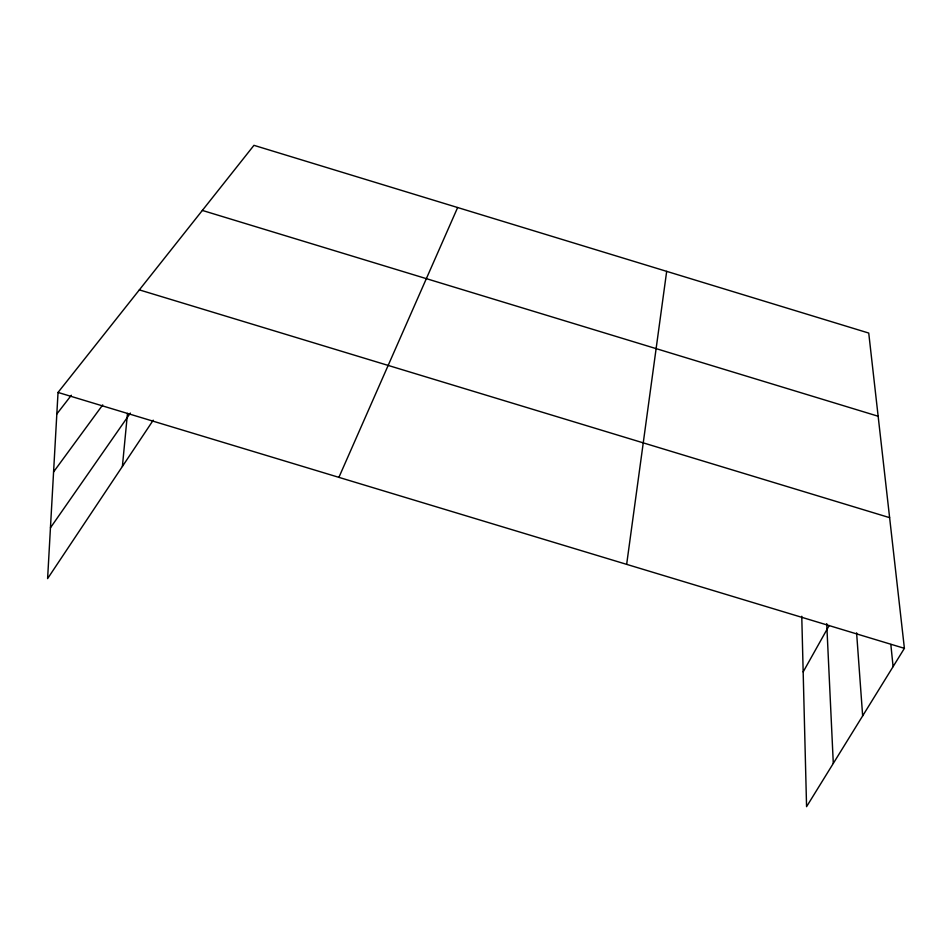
<?xml version="1.0" encoding="UTF-8"?>
<svg xmlns="http://www.w3.org/2000/svg" width="952" height="952" viewBox="0 0 952 952"><rect width="100%" height="100%" fill="white"/><g stroke="black" fill="none" stroke-linecap="round" stroke-linejoin="round"><path stroke-width="1.43" d="M801.762 616.265L806.57 806.665L904.4 648.336L868.736 333.057L253.958 145.335L58.036 392.438L47.6 578.614L153.236 420.189M122.391 466.444L127.485 413.394M626.654 564.357L666.674 271.356M338.9 477.357L457.65 207.524M803.167 671.91L829.156 625.547M50.456 527.777L130.353 413.085M53.586 471.918L102.721 404.897M56.834 413.965L71.352 395.247M58.036 392.438L904.4 648.336M139.349 289.884L889.62 517.662M202.348 210.428L878.137 416.238M890.834 644.456L893.095 666.626M856.598 632.83L862.655 715.892M826.717 623.643L833.298 763.409"/></g></svg>
